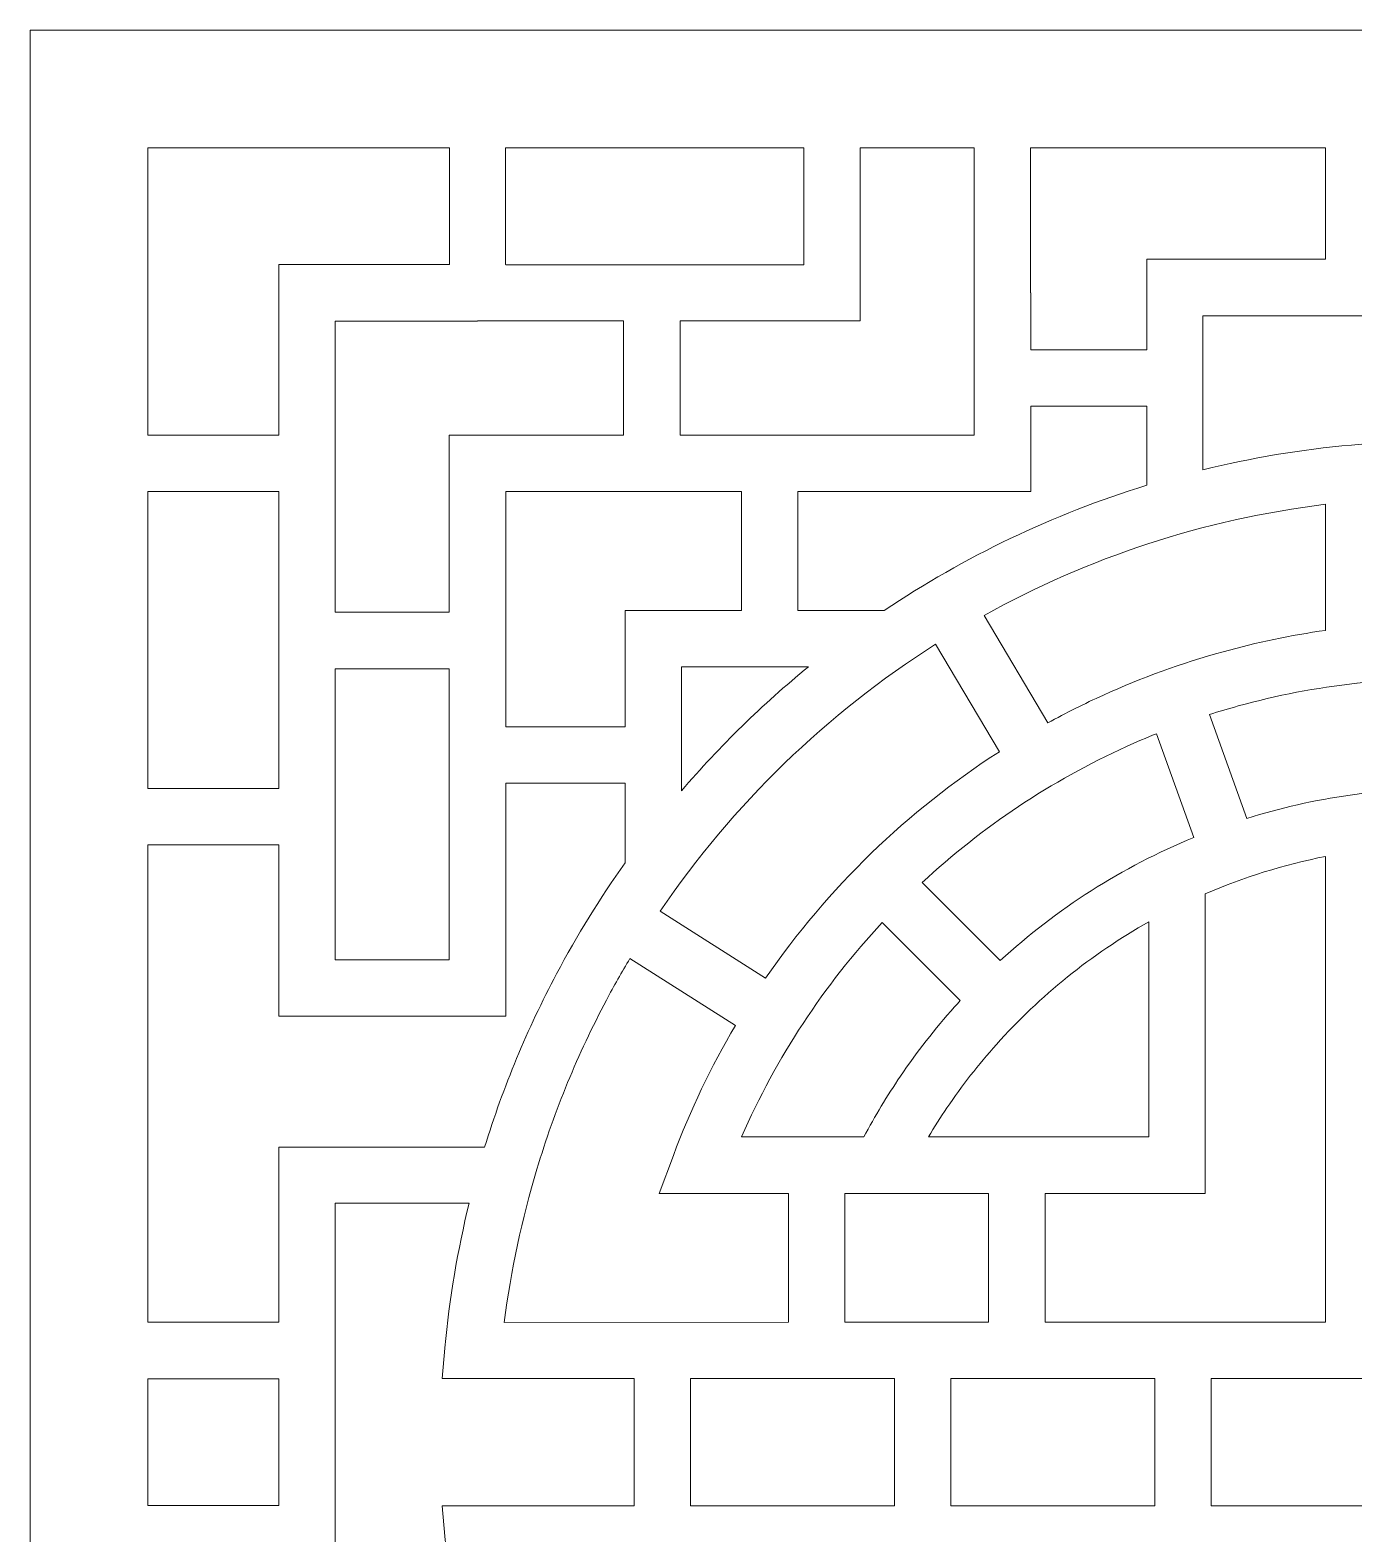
# Model space of a CAD drawing. Header units: centimetres. Extents: x -27.5 to -14.8, y 3.4 to 9.5.
# Drawn here: x -27.5 to -24.646, y 6.257 to 9.5 of the extents above; entities that cross this region are included whole.
import ezdxf

# ---------------------------------------------------------------- set-up
doc = ezdxf.new("R2010")
doc.units = ezdxf.units.CM
doc.header["$MEASUREMENT"] = 0
doc.layers.add('layer 1', color=7, linetype='Continuous')

msp = doc.modelspace()

# ---------------------------------------------------------------- linework, layer by layer
at = {"layer": 'layer 1', "color": 250, "lineweight": 9}
for points, knots in [([(-27.5, 9.5), (-27.5, 9.5), (-21.41051, 9.5), (-21.41051, 9.5), (-21.41051, 9.5), (-21.41051, 9.5), (-21.41051, 3.41051), (-21.41051, 3.41051), (-21.41051, 3.41051), (-21.41051, 3.41051), (-27.5, 3.41051), (-27.5, 3.41051), (-27.5, 3.41051), (-27.5, 3.41051), (-27.5, 9.5), (-27.5, 9.5)], [0, 0, 0, 0, 0.2, 0.2, 0.2, 0.2, 0.4, 0.4, 0.4, 0.4, 0.6, 0.6, 0.6, 0.6, 1, 1, 1, 1]), ([(-27.24627, 8.62689), (-27.24627, 8.62689), (-26.9639, 8.62689), (-26.9639, 8.62689), (-26.9639, 8.62689), (-26.9639, 8.62689), (-26.9639, 8.93348), (-26.9639, 8.93348), (-26.9639, 8.93348), (-26.9639, 8.93348), (-26.9639, 8.99438), (-26.9639, 8.99438), (-26.9639, 8.99438), (-26.9639, 8.99438), (-26.90301, 8.99438), (-26.90301, 8.99438), (-26.90301, 8.99438), (-26.90301, 8.99438), (-26.59618, 8.99438), (-26.59618, 8.99438), (-26.59618, 8.99438), (-26.59618, 8.99438), (-26.59618, 9.24627), (-26.59618, 9.24627), (-26.59618, 9.24627), (-26.59618, 9.24627), (-27.24627, 9.24627), (-27.24627, 9.24627), (-27.24627, 9.24627), (-27.24627, 9.24627), (-27.24627, 8.62689), (-27.24627, 8.62689)], [0, 0, 0, 0, 0.1111111, 0.1111111, 0.1111111, 0.1111111, 0.2222222, 0.2222222, 0.2222222, 0.2222222, 0.3333333, 0.3333333, 0.3333333, 0.3333333, 0.4444444, 0.4444444, 0.4444444, 0.4444444, 0.5555556, 0.5555556, 0.5555556, 0.5555556, 0.6666667, 0.6666667, 0.6666667, 0.6666667, 0.7777778, 0.7777778, 0.7777778, 0.7777778, 1, 1, 1, 1]), ([(-26.47486, 9.24627), (-26.47486, 9.24627), (-26.47486, 8.99438), (-26.47486, 8.99438), (-26.47486, 8.99438), (-26.47486, 8.99438), (-26.47462, 8.99438), (-26.47462, 8.99438), (-26.47462, 8.99438), (-26.47462, 8.99438), (-26.47462, 8.99414), (-26.47462, 8.99414), (-26.47462, 8.99414), (-26.47462, 8.99414), (-25.83203, 8.99414), (-25.83203, 8.99414), (-25.83203, 8.99414), (-25.83203, 8.99414), (-25.83203, 9.24627), (-25.83203, 9.24627), (-25.83203, 9.24627), (-25.83203, 9.24627), (-26.47486, 9.24627), (-26.47486, 9.24627)], [0, 0, 0, 0, 0.1428571, 0.1428571, 0.1428571, 0.1428571, 0.2857143, 0.2857143, 0.2857143, 0.2857143, 0.4285714, 0.4285714, 0.4285714, 0.4285714, 0.5714286, 0.5714286, 0.5714286, 0.5714286, 0.7142857, 0.7142857, 0.7142857, 0.7142857, 1, 1, 1, 1]), ([(-25.71072, 9.24627), (-25.71072, 9.24627), (-25.71072, 8.93348), (-25.71072, 8.93348), (-25.71072, 8.93348), (-25.71072, 8.93348), (-25.71072, 8.87283), (-25.71072, 8.87283), (-25.71072, 8.87283), (-25.71072, 8.87283), (-25.77137, 8.87283), (-25.77137, 8.87283), (-25.77137, 8.87283), (-25.77137, 8.87283), (-26.09896, 8.87283), (-26.09896, 8.87283), (-26.09896, 8.87283), (-26.09896, 8.87283), (-26.09896, 8.62665), (-26.09896, 8.62665), (-26.09896, 8.62665), (-26.09896, 8.62665), (-25.77137, 8.62665), (-25.77137, 8.62665), (-25.77137, 8.62665), (-25.77137, 8.62665), (-25.77137, 8.62689), (-25.77137, 8.62689), (-25.77137, 8.62689), (-25.77137, 8.62689), (-25.46478, 8.62689), (-25.46478, 8.62689), (-25.46478, 8.62689), (-25.46478, 8.62689), (-25.46478, 8.93348), (-25.46478, 8.93348), (-25.46478, 8.93348), (-25.46478, 8.93348), (-25.46454, 8.93348), (-25.46454, 8.93348), (-25.46454, 8.93348), (-25.46454, 8.93348), (-25.46454, 9.24627), (-25.46454, 9.24627), (-25.46454, 9.24627), (-25.46454, 9.24627), (-25.71072, 9.24627), (-25.71072, 9.24627)], [0, 0, 0, 0, 0.0769231, 0.0769231, 0.0769231, 0.0769231, 0.1538462, 0.1538462, 0.1538462, 0.1538462, 0.2307692, 0.2307692, 0.2307692, 0.2307692, 0.3076923, 0.3076923, 0.3076923, 0.3076923, 0.3846154, 0.3846154, 0.3846154, 0.3846154, 0.4615385, 0.4615385, 0.4615385, 0.4615385, 0.5384615, 0.5384615, 0.5384615, 0.5384615, 0.6153846, 0.6153846, 0.6153846, 0.6153846, 0.6923077, 0.6923077, 0.6923077, 0.6923077, 0.7692308, 0.7692308, 0.7692308, 0.7692308, 0.8461538, 0.8461538, 0.8461538, 0.8461538, 1, 1, 1, 1]), ([(-25.34323, 9.24627), (-25.34323, 9.24627), (-25.34323, 8.93348), (-25.34323, 8.93348), (-25.34323, 8.93348), (-25.34323, 8.93348), (-25.34299, 8.93348), (-25.34299, 8.93348), (-25.34299, 8.93348), (-25.34299, 8.93348), (-25.34299, 8.81064), (-25.34299, 8.81064), (-25.34299, 8.81064), (-25.34299, 8.81064), (-25.09293, 8.81064), (-25.09293, 8.81064), (-25.09293, 8.81064), (-25.09293, 8.81064), (-25.09293, 8.94478), (-25.09293, 8.94478), (-25.09293, 8.94478), (-25.09293, 8.94478), (-25.09293, 9.00568), (-25.09293, 9.00568), (-25.09293, 9.00568), (-25.09293, 9.00568), (-25.03227, 9.00568), (-25.03227, 9.00568), (-25.03227, 9.00568), (-25.03227, 9.00568), (-24.70718, 9.00568), (-24.70718, 9.00568), (-24.70718, 9.00568), (-24.70718, 9.00568), (-24.70718, 9.24627), (-24.70718, 9.24627), (-24.70718, 9.24627), (-24.70718, 9.24627), (-25.34323, 9.24627), (-25.34323, 9.24627)], [0, 0, 0, 0, 0.0909091, 0.0909091, 0.0909091, 0.0909091, 0.1818182, 0.1818182, 0.1818182, 0.1818182, 0.2727273, 0.2727273, 0.2727273, 0.2727273, 0.3636364, 0.3636364, 0.3636364, 0.3636364, 0.4545455, 0.4545455, 0.4545455, 0.4545455, 0.5454545, 0.5454545, 0.5454545, 0.5454545, 0.6363636, 0.6363636, 0.6363636, 0.6363636, 0.7272727, 0.7272727, 0.7272727, 0.7272727, 0.8181818, 0.8181818, 0.8181818, 0.8181818, 1, 1, 1, 1]), ([(-26.84211, 8.24482), (-26.84211, 8.24482), (-26.59641, 8.24482), (-26.59641, 8.24482), (-26.59641, 8.24482), (-26.59641, 8.24482), (-26.59641, 8.566), (-26.59641, 8.566), (-26.59641, 8.566), (-26.59641, 8.566), (-26.59641, 8.62666), (-26.59641, 8.62666), (-26.59641, 8.62666), (-26.59641, 8.62666), (-26.53552, 8.62666), (-26.53552, 8.62666), (-26.53552, 8.62666), (-26.53552, 8.62666), (-26.22075, 8.62666), (-26.22075, 8.62666), (-26.22075, 8.62666), (-26.22075, 8.62666), (-26.22075, 8.87283), (-26.22075, 8.87283), (-26.22075, 8.87283), (-26.22075, 8.87283), (-26.53552, 8.87282), (-26.53552, 8.87282), (-26.53552, 8.87282), (-26.53552, 8.87282), (-26.53552, 8.87259), (-26.53552, 8.87259), (-26.53552, 8.87259), (-26.53552, 8.87259), (-26.84211, 8.87259), (-26.84211, 8.87259), (-26.84211, 8.87259), (-26.84211, 8.87259), (-26.84211, 8.566), (-26.84211, 8.566), (-26.84211, 8.566), (-26.84211, 8.566), (-26.84211, 8.24482), (-26.84211, 8.24482)], [0, 0, 0, 0, 0.0833333, 0.0833333, 0.0833333, 0.0833333, 0.1666667, 0.1666667, 0.1666667, 0.1666667, 0.25, 0.25, 0.25, 0.25, 0.3333333, 0.3333333, 0.3333333, 0.3333333, 0.4166667, 0.4166667, 0.4166667, 0.4166667, 0.5, 0.5, 0.5, 0.5, 0.5833333, 0.5833333, 0.5833333, 0.5833333, 0.6666667, 0.6666667, 0.6666667, 0.6666667, 0.75, 0.75, 0.75, 0.75, 0.8333333, 0.8333333, 0.8333333, 0.8333333, 1, 1, 1, 1]), ([(-23.93889, 8.55202), (-23.93889, 8.55202), (-23.93889, 8.88389), (-23.93889, 8.88389), (-23.93889, 8.88389), (-23.93889, 8.88389), (-24.97161, 8.88389), (-24.97161, 8.88389), (-24.97161, 8.88389), (-24.97161, 8.88389), (-24.97161, 8.55202), (-24.97161, 8.55202), (-24.97161, 8.55202), (-24.86766, 8.57747), (-24.76077, 8.59547), (-24.65152, 8.60527), (-24.65152, 8.60527), (-24.65152, 8.60527), (-24.58539, 8.6112), (-24.58539, 8.6112), (-24.58539, 8.6112), (-24.58539, 8.6112), (-24.58539, 8.54485), (-24.58539, 8.54485), (-24.58539, 8.54485), (-24.58539, 8.54485), (-24.58539, 8.15213), (-24.58539, 8.15213), (-24.58539, 8.15213), (-24.58539, 8.15213), (-24.58539, 8.09774), (-24.58539, 8.09774), (-24.58539, 8.09774), (-24.58539, 8.09774), (-24.63962, 8.09171), (-24.63962, 8.09171), (-24.63962, 8.09171), (-24.63962, 8.09171), (-24.63968, 8.09171), (-24.63968, 8.09171), (-24.63968, 8.09171), (-24.72765, 8.08197), (-24.81324, 8.06542), (-24.89591, 8.04258), (-24.89591, 8.04258), (-24.91673, 8.03683), (-24.93741, 8.03067), (-24.95793, 8.0241), (-24.95793, 8.0241), (-24.95793, 8.0241), (-24.8772, 7.80023), (-24.8772, 7.80023), (-24.8772, 7.80023), (-24.8053, 7.82271), (-24.73094, 7.8396), (-24.65461, 7.85035), (-24.65461, 7.85035), (-24.65461, 7.85035), (-24.58539, 7.86011), (-24.58539, 7.86011), (-24.58539, 7.86011), (-24.58539, 7.86011), (-24.58539, 7.79017), (-24.58539, 7.79017), (-24.58539, 7.79017), (-24.58539, 7.79017), (-24.58539, 7.48234), (-24.58539, 7.48234), (-24.58539, 7.48234), (-24.58539, 7.48234), (-24.32511, 7.48234), (-24.32511, 7.48234), (-24.32511, 7.48234), (-24.32511, 7.48234), (-24.32511, 7.79017), (-24.32511, 7.79017), (-24.32511, 7.79017), (-24.32511, 7.79017), (-24.32511, 7.86011), (-24.32511, 7.86011), (-24.32511, 7.86011), (-24.32511, 7.86011), (-24.25589, 7.85035), (-24.25589, 7.85035), (-24.25589, 7.85035), (-24.17956, 7.8396), (-24.1052, 7.82271), (-24.03331, 7.80023), (-24.03331, 7.80023), (-24.03331, 7.80023), (-23.95257, 8.02411), (-23.95257, 8.02411), (-23.95257, 8.02411), (-23.9731, 8.03067), (-23.99378, 8.03683), (-24.0146, 8.04258), (-24.0146, 8.04258), (-24.09726, 8.06542), (-24.18285, 8.08197), (-24.27083, 8.09171), (-24.27083, 8.09171), (-24.27083, 8.09171), (-24.27088, 8.09171), (-24.27088, 8.09171), (-24.27088, 8.09171), (-24.27088, 8.09171), (-24.32511, 8.09774), (-24.32511, 8.09774), (-24.32511, 8.09774), (-24.32511, 8.09774), (-24.32511, 8.15213), (-24.32511, 8.15213), (-24.32511, 8.15213), (-24.32511, 8.15213), (-24.32511, 8.54485), (-24.32511, 8.54485), (-24.32511, 8.54485), (-24.32511, 8.54485), (-24.32511, 8.6112), (-24.32511, 8.6112), (-24.32511, 8.6112), (-24.32511, 8.6112), (-24.25899, 8.60527), (-24.25899, 8.60527), (-24.25899, 8.60527), (-24.14973, 8.59547), (-24.04285, 8.57748), (-23.93889, 8.55202)], [0, 0, 0, 0, 0.030303, 0.030303, 0.030303, 0.030303, 0.0606061, 0.0606061, 0.0606061, 0.0606061, 0.0909091, 0.0909091, 0.0909091, 0.0909091, 0.1212121, 0.1212121, 0.1212121, 0.1212121, 0.1515152, 0.1515152, 0.1515152, 0.1515152, 0.1818182, 0.1818182, 0.1818182, 0.1818182, 0.2121212, 0.2121212, 0.2121212, 0.2121212, 0.2424242, 0.2424242, 0.2424242, 0.2424242, 0.2727273, 0.2727273, 0.2727273, 0.2727273, 0.3030303, 0.3030303, 0.3030303, 0.3030303, 0.3333333, 0.3333333, 0.3333333, 0.3333333, 0.3636364, 0.3636364, 0.3636364, 0.3636364, 0.3939394, 0.3939394, 0.3939394, 0.3939394, 0.4242424, 0.4242424, 0.4242424, 0.4242424, 0.4545455, 0.4545455, 0.4545455, 0.4545455, 0.4848485, 0.4848485, 0.4848485, 0.4848485, 0.5151515, 0.5151515, 0.5151515, 0.5151515, 0.5454545, 0.5454545, 0.5454545, 0.5454545, 0.5757576, 0.5757576, 0.5757576, 0.5757576, 0.6060606, 0.6060606, 0.6060606, 0.6060606, 0.6363636, 0.6363636, 0.6363636, 0.6363636, 0.6666667, 0.6666667, 0.6666667, 0.6666667, 0.6969697, 0.6969697, 0.6969697, 0.6969697, 0.7272727, 0.7272727, 0.7272727, 0.7272727, 0.7575758, 0.7575758, 0.7575758, 0.7575758, 0.7878788, 0.7878788, 0.7878788, 0.7878788, 0.8181818, 0.8181818, 0.8181818, 0.8181818, 0.8484848, 0.8484848, 0.8484848, 0.8484848, 0.8787879, 0.8787879, 0.8787879, 0.8787879, 0.9090909, 0.9090909, 0.9090909, 0.9090909, 0.9393939, 0.9393939, 0.9393939, 0.9393939, 1, 1, 1, 1]), ([(-25.09293, 8.51855), (-25.09293, 8.51855), (-25.09293, 8.68885), (-25.09293, 8.68885), (-25.09293, 8.68885), (-25.09293, 8.68885), (-25.34299, 8.68885), (-25.34299, 8.68885), (-25.34299, 8.68885), (-25.34299, 8.68885), (-25.34299, 8.56599), (-25.34299, 8.56599), (-25.34299, 8.56599), (-25.34299, 8.56599), (-25.34299, 8.5051), (-25.34299, 8.5051), (-25.34299, 8.5051), (-25.34299, 8.5051), (-25.40389, 8.5051), (-25.40389, 8.5051), (-25.40389, 8.5051), (-25.40389, 8.5051), (-25.40389, 8.5051), (-25.40389, 8.5051), (-25.40389, 8.5051), (-25.40389, 8.5051), (-25.77137, 8.5051), (-25.77137, 8.5051), (-25.77137, 8.5051), (-25.77137, 8.5051), (-25.77137, 8.50534), (-25.77137, 8.50534), (-25.77137, 8.50534), (-25.77137, 8.50534), (-25.84494, 8.50534), (-25.84494, 8.50534), (-25.84494, 8.50534), (-25.84494, 8.50534), (-25.84494, 8.24842), (-25.84494, 8.24842), (-25.84494, 8.24842), (-25.84494, 8.24842), (-25.65872, 8.24842), (-25.65872, 8.24842), (-25.65872, 8.24842), (-25.48614, 8.36432), (-25.29592, 8.456), (-25.09293, 8.51855)], [0, 0, 0, 0, 0.0769231, 0.0769231, 0.0769231, 0.0769231, 0.1538462, 0.1538462, 0.1538462, 0.1538462, 0.2307692, 0.2307692, 0.2307692, 0.2307692, 0.3076923, 0.3076923, 0.3076923, 0.3076923, 0.3846154, 0.3846154, 0.3846154, 0.3846154, 0.4615385, 0.4615385, 0.4615385, 0.4615385, 0.5384615, 0.5384615, 0.5384615, 0.5384615, 0.6153846, 0.6153846, 0.6153846, 0.6153846, 0.6923077, 0.6923077, 0.6923077, 0.6923077, 0.7692308, 0.7692308, 0.7692308, 0.7692308, 0.8461538, 0.8461538, 0.8461538, 0.8461538, 1, 1, 1, 1]), ([(-27.24627, 7.86468), (-27.24627, 7.86468), (-26.9639, 7.86468), (-26.9639, 7.86468), (-26.9639, 7.86468), (-26.9639, 7.86468), (-26.9639, 8.50511), (-26.9639, 8.50511), (-26.9639, 8.50511), (-26.9639, 8.50511), (-27.24627, 8.50511), (-27.24627, 8.50511), (-27.24627, 8.50511), (-27.24627, 8.50511), (-27.24627, 7.86468), (-27.24627, 7.86468)], [0, 0, 0, 0, 0.2, 0.2, 0.2, 0.2, 0.4, 0.4, 0.4, 0.4, 0.6, 0.6, 0.6, 0.6, 1, 1, 1, 1]), ([(-25.96673, 8.50534), (-25.96673, 8.50534), (-26.47462, 8.50534), (-26.47462, 8.50534), (-26.47462, 8.50534), (-26.47462, 8.50534), (-26.47462, 7.9978), (-26.47462, 7.9978), (-26.47462, 7.9978), (-26.47462, 7.9978), (-26.21735, 7.9978), (-26.21735, 7.9978), (-26.21735, 7.9978), (-26.21735, 7.9978), (-26.21735, 8.18776), (-26.21735, 8.18776), (-26.21735, 8.18776), (-26.21735, 8.18776), (-26.21735, 8.24842), (-26.21735, 8.24842), (-26.21735, 8.24842), (-26.21735, 8.24842), (-26.1567, 8.24842), (-26.1567, 8.24842), (-26.1567, 8.24842), (-26.1567, 8.24842), (-25.96673, 8.24842), (-25.96673, 8.24842), (-25.96673, 8.24842), (-25.96673, 8.24842), (-25.96673, 8.50534), (-25.96673, 8.50534)], [0, 0, 0, 0, 0.1111111, 0.1111111, 0.1111111, 0.1111111, 0.2222222, 0.2222222, 0.2222222, 0.2222222, 0.3333333, 0.3333333, 0.3333333, 0.3333333, 0.4444444, 0.4444444, 0.4444444, 0.4444444, 0.5555556, 0.5555556, 0.5555556, 0.5555556, 0.6666667, 0.6666667, 0.6666667, 0.6666667, 0.7777778, 0.7777778, 0.7777778, 0.7777778, 1, 1, 1, 1]), ([(-24.70718, 8.47741), (-24.97164, 8.44499), (-25.22042, 8.36181), (-25.44354, 8.23798), (-25.44354, 8.23798), (-25.44354, 8.23798), (-25.30604, 8.0062), (-25.30604, 8.0062), (-25.30604, 8.0062), (-25.26704, 8.02761), (-25.22717, 8.0476), (-25.18645, 8.06609), (-25.18645, 8.06609), (-25.10397, 8.10353), (-25.01771, 8.13491), (-24.92826, 8.15961), (-24.92826, 8.15961), (-24.8561, 8.17954), (-24.7823, 8.19501), (-24.70718, 8.2057), (-24.70718, 8.2057), (-24.70718, 8.2057), (-24.70718, 8.47741), (-24.70718, 8.47741)], [0, 0, 0, 0, 0.1428571, 0.1428571, 0.1428571, 0.1428571, 0.2857143, 0.2857143, 0.2857143, 0.2857143, 0.4285714, 0.4285714, 0.4285714, 0.4285714, 0.5714286, 0.5714286, 0.5714286, 0.5714286, 0.7142857, 0.7142857, 0.7142857, 0.7142857, 1, 1, 1, 1]), ([(-25.54804, 8.17585), (-25.78294, 8.02649), (-25.9852, 7.83034), (-26.14169, 7.60051), (-26.14169, 7.60051), (-26.14169, 7.60051), (-25.91437, 7.45571), (-25.91437, 7.45571), (-25.91437, 7.45571), (-25.78071, 7.6501), (-25.60921, 7.81642), (-25.41052, 7.94405), (-25.41052, 7.94405), (-25.41052, 7.94405), (-25.54804, 8.17585), (-25.54804, 8.17585)], [0, 0, 0, 0, 0.2, 0.2, 0.2, 0.2, 0.4, 0.4, 0.4, 0.4, 0.6, 0.6, 0.6, 0.6, 1, 1, 1, 1]), ([(-26.59641, 8.12303), (-26.59641, 8.12303), (-26.84211, 8.12303), (-26.84211, 8.12303), (-26.84211, 8.12303), (-26.84211, 8.12303), (-26.84211, 7.49526), (-26.84211, 7.49526), (-26.84211, 7.49526), (-26.84211, 7.49526), (-26.59641, 7.49526), (-26.59641, 7.49526), (-26.59641, 7.49526), (-26.59641, 7.49526), (-26.59641, 8.12303), (-26.59641, 8.12303)], [0, 0, 0, 0, 0.2, 0.2, 0.2, 0.2, 0.4, 0.4, 0.4, 0.4, 0.6, 0.6, 0.6, 0.6, 1, 1, 1, 1]), ([(-25.82223, 8.1271), (-25.82223, 8.1271), (-26.09604, 8.12711), (-26.09604, 8.12711), (-26.09604, 8.12711), (-26.09604, 8.12711), (-26.09604, 7.85957), (-26.09604, 7.85957), (-26.09604, 7.85957), (-26.01283, 7.95658), (-25.92122, 8.04617), (-25.82223, 8.1271)], [0, 0, 0, 0, 0.25, 0.25, 0.25, 0.25, 0.5, 0.5, 0.5, 0.5, 1, 1, 1, 1]), ([(-25.40875, 7.49351), (-25.28728, 7.60498), (-25.1462, 7.69543), (-24.99128, 7.75906), (-24.99128, 7.75906), (-24.99128, 7.75906), (-25.072, 7.98289), (-25.072, 7.98289), (-25.072, 7.98289), (-25.09371, 7.97413), (-25.11521, 7.96491), (-25.1365, 7.95524), (-25.1365, 7.95524), (-25.29921, 7.88137), (-25.44776, 7.78181), (-25.57701, 7.66176), (-25.57701, 7.66176), (-25.57701, 7.66176), (-25.40875, 7.49351), (-25.40875, 7.49351)], [0, 0, 0, 0, 0.1666667, 0.1666667, 0.1666667, 0.1666667, 0.3333333, 0.3333333, 0.3333333, 0.3333333, 0.5, 0.5, 0.5, 0.5, 0.6666667, 0.6666667, 0.6666667, 0.6666667, 1, 1, 1, 1]), ([(-27.24627, 6.71383), (-27.24627, 6.71383), (-26.9639, 6.71383), (-26.9639, 6.71383), (-26.9639, 6.71383), (-26.9639, 6.71383), (-26.9639, 7.03092), (-26.9639, 7.03092), (-26.9639, 7.03092), (-26.9639, 7.03092), (-26.9639, 7.09157), (-26.9639, 7.09157), (-26.9639, 7.09157), (-26.9639, 7.09157), (-26.90301, 7.09157), (-26.90301, 7.09157), (-26.90301, 7.09157), (-26.90301, 7.09157), (-26.52013, 7.09157), (-26.52013, 7.09157), (-26.52013, 7.09157), (-26.48004, 7.22165), (-26.42796, 7.34653), (-26.36517, 7.46494), (-26.36517, 7.46494), (-26.32104, 7.54814), (-26.2716, 7.62808), (-26.21735, 7.70437), (-26.21735, 7.70437), (-26.21735, 7.70437), (-26.21735, 7.87601), (-26.21735, 7.87601), (-26.21735, 7.87601), (-26.21735, 7.87601), (-26.47462, 7.87601), (-26.47462, 7.87601), (-26.47462, 7.87601), (-26.47462, 7.87601), (-26.47462, 7.43436), (-26.47462, 7.43436), (-26.47462, 7.43436), (-26.47462, 7.43436), (-26.47462, 7.37347), (-26.47462, 7.37347), (-26.47462, 7.37347), (-26.47462, 7.37347), (-26.53552, 7.37347), (-26.53552, 7.37347), (-26.53552, 7.37347), (-26.53552, 7.37347), (-26.90301, 7.37347), (-26.90301, 7.37347), (-26.90301, 7.37347), (-26.90301, 7.37347), (-26.9639, 7.37347), (-26.9639, 7.37347), (-26.9639, 7.37347), (-26.9639, 7.37347), (-26.9639, 7.43436), (-26.9639, 7.43436), (-26.9639, 7.43436), (-26.9639, 7.43436), (-26.9639, 7.74289), (-26.9639, 7.74289), (-26.9639, 7.74289), (-26.9639, 7.74289), (-27.24627, 7.74289), (-27.24627, 7.74289), (-27.24627, 7.74289), (-27.24627, 7.74289), (-27.24627, 6.71383), (-27.24627, 6.71383)], [0, 0, 0, 0, 0.0526316, 0.0526316, 0.0526316, 0.0526316, 0.1052632, 0.1052632, 0.1052632, 0.1052632, 0.1578947, 0.1578947, 0.1578947, 0.1578947, 0.2105263, 0.2105263, 0.2105263, 0.2105263, 0.2631579, 0.2631579, 0.2631579, 0.2631579, 0.3157895, 0.3157895, 0.3157895, 0.3157895, 0.3684211, 0.3684211, 0.3684211, 0.3684211, 0.4210526, 0.4210526, 0.4210526, 0.4210526, 0.4736842, 0.4736842, 0.4736842, 0.4736842, 0.5263158, 0.5263158, 0.5263158, 0.5263158, 0.5789474, 0.5789474, 0.5789474, 0.5789474, 0.6315789, 0.6315789, 0.6315789, 0.6315789, 0.6842105, 0.6842105, 0.6842105, 0.6842105, 0.7368421, 0.7368421, 0.7368421, 0.7368421, 0.7894737, 0.7894737, 0.7894737, 0.7894737, 0.8421053, 0.8421053, 0.8421053, 0.8421053, 0.8947368, 0.8947368, 0.8947368, 0.8947368, 1, 1, 1, 1]), ([(-25.31219, 6.99164), (-25.31219, 6.99164), (-25.31219, 6.71388), (-25.31219, 6.71388), (-25.31219, 6.71388), (-25.31219, 6.71388), (-24.70718, 6.71402), (-24.70718, 6.71402), (-24.70718, 6.71402), (-24.70718, 6.71402), (-24.70718, 7.71829), (-24.70718, 7.71829), (-24.70718, 7.71829), (-24.79739, 7.7005), (-24.88421, 7.6733), (-24.96658, 7.63772), (-24.96658, 7.63772), (-24.96658, 7.63772), (-24.96658, 7.05254), (-24.96658, 7.05254), (-24.96658, 7.05254), (-24.96658, 7.05254), (-24.96658, 6.99164), (-24.96658, 6.99164), (-24.96658, 6.99164), (-24.96658, 6.99164), (-25.02748, 6.99164), (-25.02748, 6.99164), (-25.02748, 6.99164), (-25.02748, 6.99164), (-25.31219, 6.99164), (-25.31219, 6.99164)], [0, 0, 0, 0, 0.1111111, 0.1111111, 0.1111111, 0.1111111, 0.2222222, 0.2222222, 0.2222222, 0.2222222, 0.3333333, 0.3333333, 0.3333333, 0.3333333, 0.4444444, 0.4444444, 0.4444444, 0.4444444, 0.5555556, 0.5555556, 0.5555556, 0.5555556, 0.6666667, 0.6666667, 0.6666667, 0.6666667, 0.7777778, 0.7777778, 0.7777778, 0.7777778, 1, 1, 1, 1]), ([(-25.70256, 7.11343), (-25.67882, 7.15821), (-25.65255, 7.20183), (-25.62391, 7.24413), (-25.62391, 7.24413), (-25.58836, 7.29663), (-25.54939, 7.34657), (-25.50735, 7.39362), (-25.50735, 7.39362), (-25.50322, 7.39824), (-25.49905, 7.40283), (-25.49486, 7.40739), (-25.49486, 7.40739), (-25.49486, 7.40739), (-25.66313, 7.57567), (-25.66313, 7.57567), (-25.66313, 7.57567), (-25.78857, 7.44069), (-25.89162, 7.28464), (-25.96639, 7.11343), (-25.96639, 7.11343), (-25.96639, 7.11343), (-25.70256, 7.11343), (-25.70256, 7.11343)], [0, 0, 0, 0, 0.1428571, 0.1428571, 0.1428571, 0.1428571, 0.2857143, 0.2857143, 0.2857143, 0.2857143, 0.4285714, 0.4285714, 0.4285714, 0.4285714, 0.5714286, 0.5714286, 0.5714286, 0.5714286, 0.7142857, 0.7142857, 0.7142857, 0.7142857, 1, 1, 1, 1]), ([(-25.52352, 7.1761), (-25.53733, 7.15571), (-25.5506, 7.13482), (-25.56332, 7.11343), (-25.56332, 7.11343), (-25.56332, 7.11343), (-25.08837, 7.11343), (-25.08837, 7.11343), (-25.08837, 7.11343), (-25.08837, 7.11343), (-25.08837, 7.57726), (-25.08837, 7.57726), (-25.08837, 7.57726), (-25.21202, 7.50749), (-25.323, 7.41789), (-25.41696, 7.31274), (-25.41696, 7.31274), (-25.45546, 7.26966), (-25.49108, 7.22401), (-25.52352, 7.1761)], [0, 0, 0, 0, 0.1666667, 0.1666667, 0.1666667, 0.1666667, 0.3333333, 0.3333333, 0.3333333, 0.3333333, 0.5, 0.5, 0.5, 0.5, 0.6666667, 0.6666667, 0.6666667, 0.6666667, 1, 1, 1, 1]), ([(-25.86524, 6.71375), (-25.86524, 6.71375), (-25.86524, 6.99164), (-25.86524, 6.99164), (-25.86524, 6.99164), (-25.86524, 6.99164), (-26.0565, 6.99164), (-26.0565, 6.99164), (-26.0565, 6.99164), (-26.0565, 6.99164), (-26.14401, 6.99164), (-26.14401, 6.99164), (-26.14401, 6.99164), (-26.14401, 6.99164), (-26.11335, 7.07371), (-26.11335, 7.07371), (-26.11335, 7.07371), (-26.07687, 7.17135), (-26.032, 7.26489), (-25.97963, 7.35347), (-25.97963, 7.35347), (-25.97963, 7.35347), (-26.20693, 7.49826), (-26.20693, 7.49826), (-26.20693, 7.49826), (-26.22456, 7.46875), (-26.2415, 7.43878), (-26.25765, 7.40832), (-26.25765, 7.40832), (-26.31882, 7.29296), (-26.36925, 7.17096), (-26.40759, 7.04366), (-26.40759, 7.04366), (-26.43982, 6.93666), (-26.46347, 6.82637), (-26.47778, 6.71361), (-26.47778, 6.71361), (-26.47778, 6.71361), (-25.86524, 6.71375), (-25.86524, 6.71375)], [0, 0, 0, 0, 0.0909091, 0.0909091, 0.0909091, 0.0909091, 0.1818182, 0.1818182, 0.1818182, 0.1818182, 0.2727273, 0.2727273, 0.2727273, 0.2727273, 0.3636364, 0.3636364, 0.3636364, 0.3636364, 0.4545455, 0.4545455, 0.4545455, 0.4545455, 0.5454545, 0.5454545, 0.5454545, 0.5454545, 0.6363636, 0.6363636, 0.6363636, 0.6363636, 0.7272727, 0.7272727, 0.7272727, 0.7272727, 0.8181818, 0.8181818, 0.8181818, 0.8181818, 1, 1, 1, 1]), ([(-25.74345, 6.99164), (-25.74345, 6.99164), (-25.74345, 6.71378), (-25.74345, 6.71378), (-25.74345, 6.71378), (-25.74345, 6.71378), (-25.43398, 6.71385), (-25.43398, 6.71385), (-25.43398, 6.71385), (-25.43398, 6.71385), (-25.43398, 6.99164), (-25.43398, 6.99164), (-25.43398, 6.99164), (-25.43398, 6.99164), (-25.74345, 6.99164), (-25.74345, 6.99164)], [0, 0, 0, 0, 0.2, 0.2, 0.2, 0.2, 0.4, 0.4, 0.4, 0.4, 0.6, 0.6, 0.6, 0.6, 1, 1, 1, 1]), ([(-23.95656, 6.31786), (-23.95656, 6.31786), (-23.95656, 6.59265), (-23.95656, 6.59265), (-23.95656, 6.59265), (-23.95656, 6.59265), (-24.26422, 6.59272), (-24.26422, 6.59272), (-24.26422, 6.59272), (-24.26422, 6.59272), (-24.32511, 6.59273), (-24.32511, 6.59273), (-24.32511, 6.59273), (-24.32511, 6.59273), (-24.32511, 6.65338), (-24.32511, 6.65338), (-24.32511, 6.65338), (-24.32511, 6.65338), (-24.32511, 7.00227), (-24.32511, 7.00227), (-24.32511, 7.00227), (-24.32511, 7.00227), (-24.58539, 7.00227), (-24.58539, 7.00227), (-24.58539, 7.00227), (-24.58539, 7.00227), (-24.58539, 6.65338), (-24.58539, 6.65338), (-24.58539, 6.65338), (-24.58539, 6.65338), (-24.58539, 6.59273), (-24.58539, 6.59273), (-24.58539, 6.59273), (-24.58539, 6.59273), (-24.64628, 6.59272), (-24.64628, 6.59272), (-24.64628, 6.59272), (-24.64628, 6.59272), (-24.95395, 6.59265), (-24.95395, 6.59265), (-24.95395, 6.59265), (-24.95395, 6.59265), (-24.95395, 6.31786), (-24.95395, 6.31786), (-24.95395, 6.31786), (-24.95395, 6.31786), (-24.64628, 6.31779), (-24.64628, 6.31779), (-24.64628, 6.31779), (-24.64628, 6.31779), (-24.58539, 6.31778), (-24.58539, 6.31778), (-24.58539, 6.31778), (-24.58539, 6.31778), (-24.58539, 6.25713), (-24.58539, 6.25713), (-24.58539, 6.25713), (-24.58539, 6.25713), (-24.58539, 5.90824), (-24.58539, 5.90824), (-24.58539, 5.90824), (-24.58539, 5.90824), (-24.32511, 5.90824), (-24.32511, 5.90824), (-24.32511, 5.90824), (-24.32511, 5.90824), (-24.32511, 6.25713), (-24.32511, 6.25713), (-24.32511, 6.25713), (-24.32511, 6.25713), (-24.32511, 6.31778), (-24.32511, 6.31778), (-24.32511, 6.31778), (-24.32511, 6.31778), (-24.26422, 6.31779), (-24.26422, 6.31779), (-24.26422, 6.31779), (-24.26422, 6.31779), (-23.95656, 6.31786), (-23.95656, 6.31786)], [0, 0, 0, 0, 0.047619, 0.047619, 0.047619, 0.047619, 0.0952381, 0.0952381, 0.0952381, 0.0952381, 0.1428571, 0.1428571, 0.1428571, 0.1428571, 0.1904762, 0.1904762, 0.1904762, 0.1904762, 0.2380952, 0.2380952, 0.2380952, 0.2380952, 0.2857143, 0.2857143, 0.2857143, 0.2857143, 0.3333333, 0.3333333, 0.3333333, 0.3333333, 0.3809524, 0.3809524, 0.3809524, 0.3809524, 0.4285714, 0.4285714, 0.4285714, 0.4285714, 0.4761905, 0.4761905, 0.4761905, 0.4761905, 0.5238095, 0.5238095, 0.5238095, 0.5238095, 0.5714286, 0.5714286, 0.5714286, 0.5714286, 0.6190476, 0.6190476, 0.6190476, 0.6190476, 0.6666667, 0.6666667, 0.6666667, 0.6666667, 0.7142857, 0.7142857, 0.7142857, 0.7142857, 0.7619048, 0.7619048, 0.7619048, 0.7619048, 0.8095238, 0.8095238, 0.8095238, 0.8095238, 0.8571429, 0.8571429, 0.8571429, 0.8571429, 0.9047619, 0.9047619, 0.9047619, 0.9047619, 1, 1, 1, 1]), ([(-26.84211, 5.94025), (-26.84211, 5.94025), (-26.55361, 5.94025), (-26.55361, 5.94025), (-26.55361, 5.94025), (-26.5783, 6.04126), (-26.59592, 6.14537), (-26.6059, 6.25203), (-26.6059, 6.25203), (-26.6059, 6.25203), (-26.6059, 6.25227), (-26.6059, 6.25227), (-26.6059, 6.25227), (-26.6059, 6.25227), (-26.60591, 6.25234), (-26.60591, 6.25234), (-26.60591, 6.25234), (-26.60591, 6.25234), (-26.61181, 6.31825), (-26.61181, 6.31825), (-26.61181, 6.31825), (-26.61181, 6.31825), (-26.54549, 6.31823), (-26.54549, 6.31823), (-26.54549, 6.31823), (-26.54549, 6.31823), (-26.19798, 6.31815), (-26.19798, 6.31815), (-26.19798, 6.31815), (-26.19798, 6.31815), (-26.19798, 6.59236), (-26.19798, 6.59236), (-26.19798, 6.59236), (-26.19798, 6.59236), (-26.54549, 6.59228), (-26.54549, 6.59228), (-26.54549, 6.59228), (-26.54549, 6.59228), (-26.61181, 6.59227), (-26.61181, 6.59227), (-26.61181, 6.59227), (-26.61181, 6.59227), (-26.60591, 6.65817), (-26.60591, 6.65817), (-26.60591, 6.65817), (-26.60591, 6.65817), (-26.6059, 6.65824), (-26.6059, 6.65824), (-26.6059, 6.65824), (-26.6059, 6.65824), (-26.6059, 6.65848), (-26.6059, 6.65848), (-26.6059, 6.65848), (-26.59592, 6.76514), (-26.5783, 6.86925), (-26.55362, 6.97026), (-26.55362, 6.97026), (-26.55362, 6.97026), (-26.84211, 6.97026), (-26.84211, 6.97026), (-26.84211, 6.97026), (-26.84211, 6.97026), (-26.84211, 5.94025), (-26.84211, 5.94025)], [0, 0, 0, 0, 0.0588235, 0.0588235, 0.0588235, 0.0588235, 0.1176471, 0.1176471, 0.1176471, 0.1176471, 0.1764706, 0.1764706, 0.1764706, 0.1764706, 0.2352941, 0.2352941, 0.2352941, 0.2352941, 0.2941176, 0.2941176, 0.2941176, 0.2941176, 0.3529412, 0.3529412, 0.3529412, 0.3529412, 0.4117647, 0.4117647, 0.4117647, 0.4117647, 0.4705882, 0.4705882, 0.4705882, 0.4705882, 0.5294118, 0.5294118, 0.5294118, 0.5294118, 0.5882353, 0.5882353, 0.5882353, 0.5882353, 0.6470588, 0.6470588, 0.6470588, 0.6470588, 0.7058824, 0.7058824, 0.7058824, 0.7058824, 0.7647059, 0.7647059, 0.7647059, 0.7647059, 0.8235294, 0.8235294, 0.8235294, 0.8235294, 0.8823529, 0.8823529, 0.8823529, 0.8823529, 1, 1, 1, 1]), ([(-27.24627, 6.31847), (-27.24627, 6.31847), (-26.9639, 6.31847), (-26.9639, 6.31847), (-26.9639, 6.31847), (-26.9639, 6.31847), (-26.9639, 6.59204), (-26.9639, 6.59204), (-26.9639, 6.59204), (-26.9639, 6.59204), (-27.24627, 6.59204), (-27.24627, 6.59204), (-27.24627, 6.59204), (-27.24627, 6.59204), (-27.24627, 6.31847), (-27.24627, 6.31847)], [0, 0, 0, 0, 0.2, 0.2, 0.2, 0.2, 0.4, 0.4, 0.4, 0.4, 0.6, 0.6, 0.6, 0.6, 1, 1, 1, 1]), ([(-26.07619, 6.59239), (-26.07619, 6.59239), (-26.07619, 6.31812), (-26.07619, 6.31812), (-26.07619, 6.31812), (-26.07619, 6.31812), (-25.63686, 6.31802), (-25.63686, 6.31802), (-25.63686, 6.31802), (-25.63686, 6.31802), (-25.63686, 6.59249), (-25.63686, 6.59249), (-25.63686, 6.59249), (-25.63686, 6.59249), (-26.07619, 6.59239), (-26.07619, 6.59239)], [0, 0, 0, 0, 0.2, 0.2, 0.2, 0.2, 0.4, 0.4, 0.4, 0.4, 0.6, 0.6, 0.6, 0.6, 1, 1, 1, 1]), ([(-25.51507, 6.59252), (-25.51507, 6.59252), (-25.51507, 6.31799), (-25.51507, 6.31799), (-25.51507, 6.31799), (-25.51507, 6.31799), (-25.07574, 6.31789), (-25.07574, 6.31789), (-25.07574, 6.31789), (-25.07574, 6.31789), (-25.07574, 6.59262), (-25.07574, 6.59262), (-25.07574, 6.59262), (-25.07574, 6.59262), (-25.51507, 6.59252), (-25.51507, 6.59252)], [0, 0, 0, 0, 0.2, 0.2, 0.2, 0.2, 0.4, 0.4, 0.4, 0.4, 0.6, 0.6, 0.6, 0.6, 1, 1, 1, 1])]:
    msp.add_open_spline(points, degree=3, knots=knots, dxfattribs=at)

doc.saveas('drawing.dxf')
